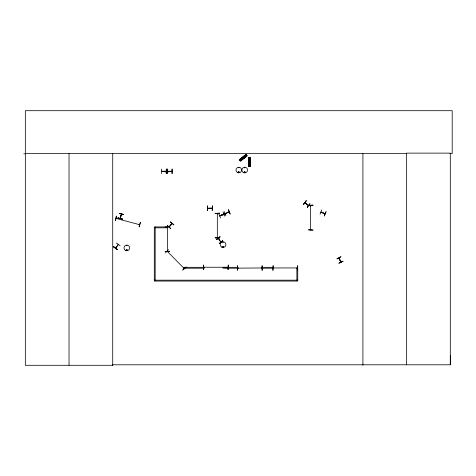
<?xml version="1.0" encoding="UTF-8"?>
<svg xmlns="http://www.w3.org/2000/svg" width="476" height="476" viewBox="0 0 476 476"><rect width="100%" height="100%" fill="white"/><g stroke="black" fill="none" stroke-linecap="round" stroke-linejoin="round"><path stroke-width="0.71" d="M449.975 153.623L452.2 153.623L452.2 110.706L25.335 110.706L25.335 365.294L112.788 365.294L112.729 364.794L450.302 364.794L450.367 355.59M339.019 258.385L339.073 257.974L340.959 261.978M340.989 262.02L340.566 261.669M121.338 214.01L120.101 218.377L120.428 218.056M184.218 268.553L167.13 251.215L167.266 251.637M219.65 215.747L220.239 215.729M167.326 227.451L167.32 226.945L167.314 227.82L155.188 227.82M217.282 213.534L217.282 213.849M217.484 237.286L217.312 237.732M310.566 229.432L310.774 229.843L310.798 229.432M127.092 250.138C126.414 248.966 126.711 251.233 127.068 249.93M222.816 242.26L223.303 242.201L222.845 242.32M223.363 246.83C222.816 245.717 222.685 247.603 223.298 246.883M223.458 246.854C222.804 245.158 222.375 248.228 223.506 246.752M238.565 167.677L239.029 167.552L238.619 167.79M304.866 202.764L308.394 205.572M167.302 227.04L167.498 227.385L167.481 226.945M217.306 213.534L217.33 213.938M217.508 237.697L217.484 237.334M310.792 229.783L310.774 229.384M218.222 238.405L220.864 242.04M220.775 241.981L218.329 238.256M115.442 220.501L116.406 216.05L115.501 220.519M116.501 218.323L116.114 218.222M139.093 226.838L140.241 222.435M139.254 226.879L140.426 222.482M119.226 213.421L123.671 214.42L119.226 213.415M120.523 217.461L121.225 214.944M120.285 218.389L121.493 214.051M122.38 219.055L117.935 218.05L122.386 219.025M183.849 268.226L183.855 267.322L204.353 267.322L204.353 268.208L183.855 268.208L184.319 268.381M219.728 215.693L223.803 214.016L223.446 214.39M225.035 213.551L229.188 211.82M321.728 209.981L320.08 214.224M324.329 215.937L326.03 211.719M238.434 171.949C239.006 173.865 239.44 170.586 238.422 172.27M121.493 214.117L121.428 214.462M115.763 248.079L118.31 244.42L115.674 248.127M338.906 258.093L340.786 262.062M167.504 251.286L167.481 226.992M161.638 171.259L166.094 171.437M212.123 208.048L207.685 208.286M204.15 267.429L203.692 267.429L204.198 267.423M227.546 267.429L228.052 267.429L227.546 267.274M261.996 268.137L261.502 267.958L262.008 267.958M273.652 268.137L273.17 268.137L273.569 268.137M297.423 268.161L297.012 268.119M172.032 223.649L169.159 226.987M120.095 245.693L116.424 243.004M126.521 249.751C126.289 251.602 128.127 249.109 126.479 249.858M238.583 172.032C239.821 171.604 238.226 173.151 238.678 171.931M244.932 167.855L244.628 167.463L244.866 167.873M303.456 204.418L306.306 200.872M308.424 205.501L312.97 205.215L308.424 205.465L305.057 202.651M167.498 171.247L171.955 171.455L167.498 171.479M171.955 171.247L167.403 171.271L167.82 171.479M171.544 171.223L171.895 171.229M212.159 208.25L207.762 208.28M261.55 267.958L261.961 267.958L237.661 268.137M261.949 268.131L261.598 268.166M170.42 221.834L173.889 224.785M169.04 226.885L171.884 223.482M169.765 226.243L171.449 224.244M168.599 249.614L165.452 252.893M186.033 267.042L182.671 270.118L186.051 267.06M167.326 251.298L167.32 250.792M320.961 212.04L325.179 213.742L320.955 212.225M247.026 155.86L245.913 154.504L239.541 159.692L240.654 161.049L247.002 155.83M239.565 159.722L245.919 154.51M239.624 159.799L245.985 154.599M246.098 154.736L239.69 159.876L246.122 154.765M239.809 160.025L246.229 154.89L239.874 160.103M239.952 160.186L240.243 160.549M240.338 160.662L246.687 155.45M240.398 160.739L246.752 155.527M240.463 160.817L246.818 155.604M240.523 160.894L246.877 155.676M240.588 160.965L246.943 155.759M238.952 172.401L238.952 171.931M244.533 171.782C244.158 173.502 245.741 171.598 244.753 171.759M219.966 236.78L216.419 239.636L219.954 236.762M216.401 239.612L220.085 236.941M116.549 218.52L116.055 218.395M139.093 224.571L139.587 224.696M223.833 214.2L219.733 215.914M340.917 256.778L336.901 258.932L340.905 256.76M338.87 263.103L342.982 261.157M338.954 263.276L343.059 261.312M218.805 213.724L220.501 217.948M223.928 214.188L219.817 215.902M225.148 213.706L229.271 212.01M224.755 216.169L223.06 211.945M225.898 215.747L224.119 211.558M230.098 213.992L228.557 209.702M203.722 267.238L227.986 267.256M249.507 165.707L249.418 166.053M167.296 251.655L167.028 251.364M167.391 169.075L167.189 173.627L167.326 169.081M171.967 173.597L172.003 169.051M161.685 171.259L166.136 171.193M161.65 173.615L161.56 169.063M166.201 173.585L166.237 169.034M207.405 205.906L207.453 210.457M308.418 205.269L312.97 205.239M308.418 205.436L312.97 205.406M310.62 205.989L310.774 205.531M215.134 213.385L219.68 213.355M169.676 226.868L165.124 226.957M312.97 230.057L308.424 229.854L312.97 230.081M215.134 237.839L219.686 238.03L215.134 237.81M203.425 265.078L203.478 269.624M261.99 265.763L262.086 270.308M297.732 265.757L297.53 270.308M228.004 267.268L227.587 267.685M237.697 267.958L238.107 267.952L238.089 268.363L238.095 267.934M273.617 267.952L273.206 267.958L297.5 267.934L297.107 268.166M23.8 153.802L25.335 153.796M25.335 153.623L406.611 153.623M248.633 158.77L250.15 158.77M248.633 159.329L250.15 159.329M248.633 160.162L250.15 160.162M248.633 160.906L250.15 160.906M248.633 161.739L250.15 161.739M248.633 165.315L250.15 165.315M248.383 165.547L250.406 165.612M165.511 171.794L168.123 171.794M167.314 226.933L154.301 226.933L154.301 281.066L297.756 281.066L297.756 268.053L296.869 268.053L296.869 280.185M154.301 280.185L297.756 280.185M139.486 224.696L139.135 224.416L139.569 224.511M126.771 245.818L127.05 245.455L126.616 245.634M116.543 218.353L116.09 218.442L139.539 224.684M117.989 217.865L122.374 219.085M117.941 218.026L122.326 219.246M326.006 211.707L324.299 215.925M321.841 212.546L324.269 213.528M244.599 172.431C245.896 172.241 243.867 171.491 244.688 172.431M184.051 268.137L184.17 268.559M113.716 246.818L117.423 249.454M113.621 246.955L117.328 249.591M305.669 203.347L307.716 204.972M310.572 229.747L310.62 205.483L310.62 205.941M167.308 227.385L167.326 226.992M170.301 221.983L173.782 224.91M170.765 228.486L167.326 225.511L170.658 228.617M245.342 155.122L246.3 156.301M244.908 155.474L245.866 156.652M244.259 156.003L245.217 157.181M243.688 156.467L244.646 157.645M243.04 156.997L243.998 158.169M240.267 159.252L241.225 160.43M239.922 159.204L241.154 160.817M339.334 258.896L340.447 261.259M228.373 209.779L230.158 213.968M217.282 237.697L217.324 237.334M310.614 229.384L310.62 229.795M297.565 265.757L297.583 268.357M262.222 265.757L262.252 270.308M207.59 205.906L207.619 210.457M203.615 265.078L203.645 269.624M172.169 169.045L172.199 173.597M167.32 250.84L167.326 251.251M166.404 169.034L166.433 173.585M450.302 364.794L450.302 153.129L406.611 153.129L406.611 364.794M362.914 153.623L362.914 365.294M250.233 157.931L250.168 166.148M250.15 157.931L250.15 166.148M249.977 157.931L250.031 166.148M249.87 157.931L249.936 166.148M249.852 166.148L249.775 157.931L249.745 166.148M249.626 166.148L249.162 166.148M249.043 157.937L249.049 166.154M248.942 157.937L248.912 166.154M248.811 157.937L248.817 166.154L248.716 157.937M248.65 157.937L248.633 166.154M217.33 213.486L217.33 237.744M169.057 171.776L164.577 171.776M155.188 226.933L155.188 280.185M112.723 153.623L112.723 365.294M69.032 153.623L69.032 365.294M249.067 161.233C249.478 162.518 250.067 160.323 249.067 161.233M243.528 157.199C243.807 158.52 244.616 156.396 243.528 157.199M113.752 246.764L117.316 249.608L113.746 246.776M306.133 200.735L303.51 204.46L306.133 200.735M309.9 203.716L307.27 207.441L309.9 203.716M222.78 240.654L219.24 243.522L222.774 240.648M226.695 213.367L222.548 215.063L226.713 213.415M212.457 205.876L212.231 210.428L212.457 205.876M219.68 213.189L215.134 213.45L219.68 213.171M169.676 251.286L165.13 251.566L169.676 251.286M228.29 265.072L228.064 269.624L228.29 265.072M237.637 265.763L237.411 270.308L237.601 265.763M273.147 265.763L272.921 270.308L273.147 265.763M228.54 267.423L226.647 267.69L228.54 267.423M250.269 157.931L248.514 157.937L248.526 166.154L250.269 166.148L250.263 157.931M237.381 267.322L223.03 267.322L223.03 268.208L237.381 268.208L237.381 267.322M273.664 267.322L261.633 267.322L261.633 268.208L273.664 268.208L273.664 267.322M125.414 250.394A2.838 2.838 0 0 0 129.668 247.936A2.838 2.838 0 0 0 125.414 245.479A2.838 2.838 0 0 0 125.414 250.394M243.337 172.496A2.838 2.838 0 0 0 247.591 170.039A2.838 2.838 0 0 0 243.337 167.582A2.838 2.838 0 0 0 243.337 172.496M237.405 172.485A2.826 2.826 0 0 0 241.641 170.039A2.826 2.826 0 0 0 237.405 167.594A2.826 2.826 0 0 0 237.405 172.485M221.643 247.086A2.844 2.844 0 0 0 225.91 244.622A2.844 2.844 0 0 0 221.643 242.159A2.844 2.844 0 0 0 221.643 247.086"/></g></svg>
